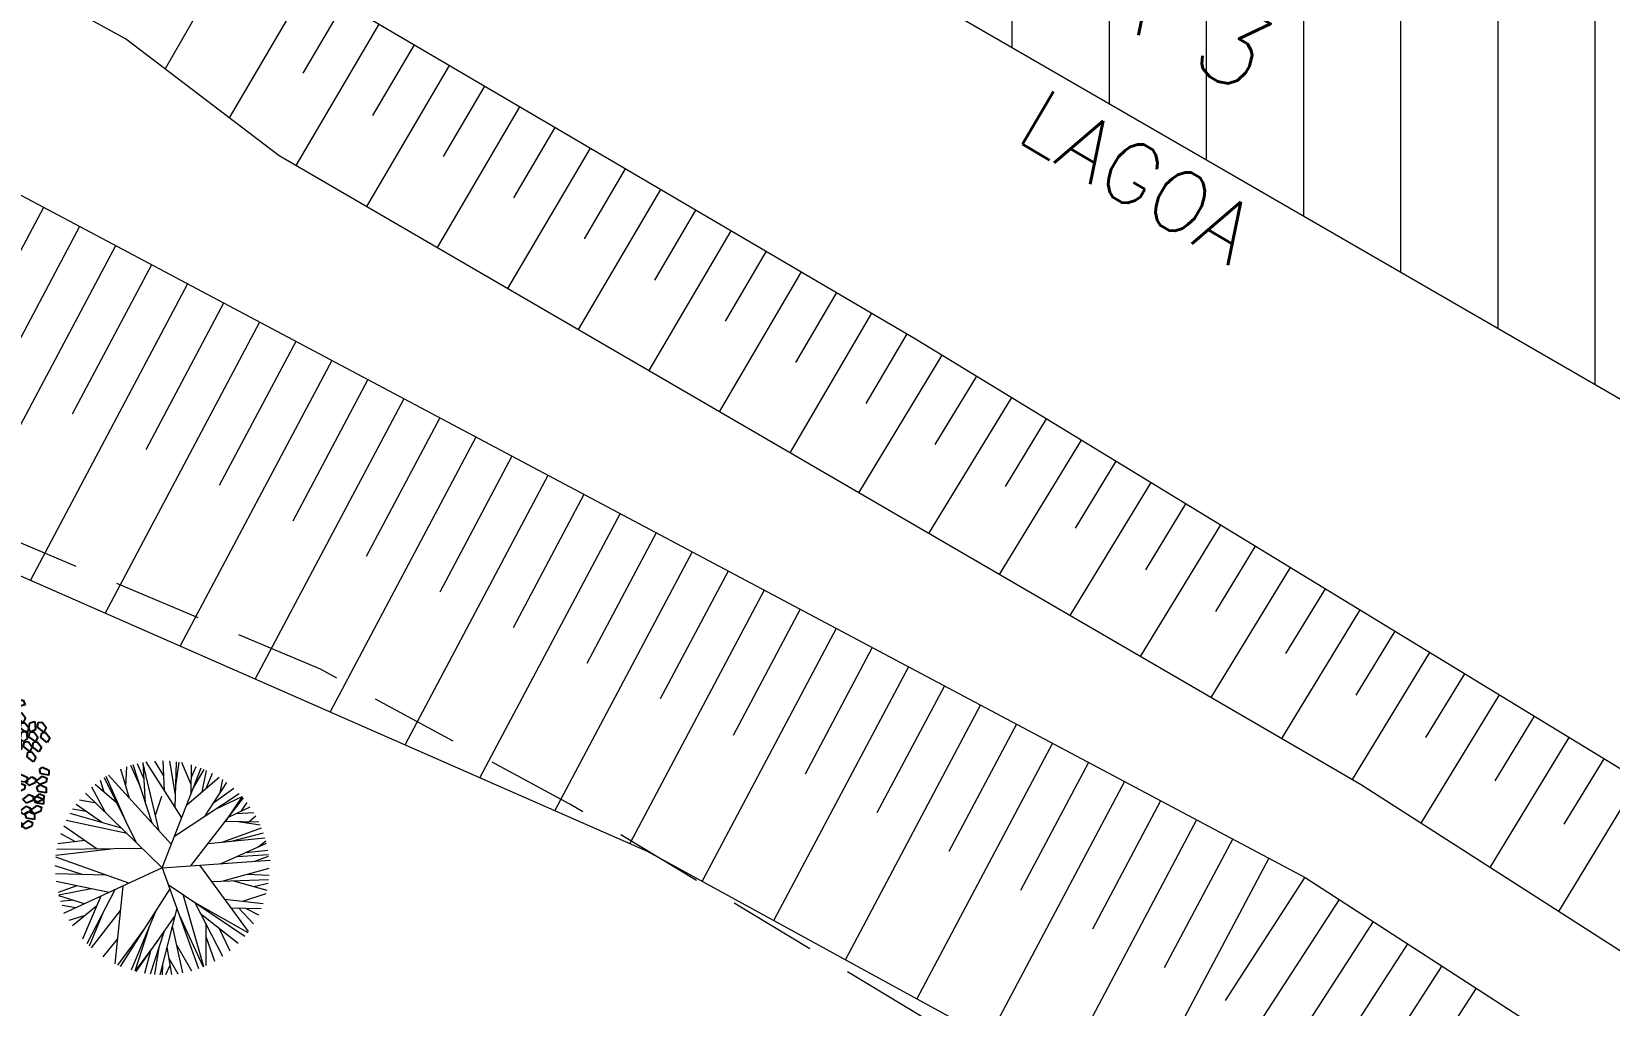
# Model space of a CAD drawing. Header units: millimetres. Extents: x 997 to 4249, y 599 to 1440.
# Drawn here: x 1271.1 to 1327.8, y 962.4 to 997.4 of the extents above; entities that cross this region are included whole.
import ezdxf

# ---------------------------------------------------------------- set-up
doc = ezdxf.new("R2010")
doc.units = ezdxf.units.MM
doc.linetypes.add('Continuo', pattern=[0])
doc.linetypes.add('DASHED', pattern=[19.05, 12.7, -6.35])
doc.layers.add('cercas existentes', color=18, linetype='Continuous')
doc.layers.add('taludes', color=9, linetype='Continuous')
doc.styles.add('1mm', font='romans.shx', dxfattribs={"height": 2})

# ---------------------------------------------------------------- blocks, each defined once
blk = doc.blocks.new('L', base_point=(1.368, 0.591))
at = {"linetype": 'Continuo'}
for p, q in [((1.281, 0.65), (1.312, 0.675)), ((1.294, 0.6), (1.281, 0.65)), ((1.312, 0.675), (1.342, 0.621)), ((1.342, 0.621), (1.322, 0.591)), ((1.275, 0.567), (1.306, 0.592)), ((1.288, 0.517), (1.275, 0.567)), ((1.317, 0.508), (1.288, 0.517)), ((1.322, 0.591), (1.294, 0.6)), ((1.306, 0.592), (1.336, 0.538)), ((1.336, 0.538), (1.317, 0.508)), ((1.337, 0.489), (1.356, 0.548)), ((1.376, 0.484), (1.337, 0.489)), ((1.356, 0.548), (1.391, 0.554)), ((1.404, 0.527), (1.376, 0.484)), ((1.391, 0.554), (1.404, 0.527))]:
    blk.add_line(p, q, dxfattribs=at)
blk = doc.blocks.new('TREEY')
at = {"linetype": 'Continuo'}
for p, q in [((0.0553, 0.0682), (0.0588, 0.0785)), ((-0.0815, 0.0269), (-0.0981, 0.0382)), ((-0.0815, 0.0372), (-0.0972, 0.0466)), ((-0.0376, 0.0316), (-0.0815, 0.0372)), ((0.0298, 0.0297), (0.0386, 0.0504)), ((0.0386, 0.0504), (0.0465, 0.0626)), ((0.0404, 0.025), (0.0482, 0.0475)), ((0.0465, 0.0626), (0.0553, 0.0682)), ((0.0482, 0.0475), (0.0614, 0.0635)), ((0.0614, 0.0635), (0.0763, 0.0682)), ((-0.0385, 0.0194), (-0.0815, 0.0269)), ((-0.0148, 0.0072), (-0.0385, 0.0194)), ((-0.0087, 0.0156), (-0.0376, 0.0316)), ((-0.0087, -0.0069), (-0.0148, 0.0072)), ((0.0009, 0.0034), (-0.0087, 0.0156)), ((0.0009, 0.0034), (0.0298, 0.0297)), ((0.0097, -0.0088), (0.0263, 0.01)), ((0.0263, 0.01), (0.0404, 0.025)), ((-0.0166, -0.0332), (-0.0315, -0.0426)), ((-0.0087, -0.0069), (-0.0166, -0.0332)), ((0.0097, -0.0088), (-0.007, -0.0416)), ((-0.0315, -0.0426), (-0.0438, -0.0726)), ((-0.0219, -0.0482), (-0.0332, -0.0773)), ((-0.007, -0.0416), (-0.0219, -0.0482)), ((-0.0332, -0.0773), (-0.0262, -0.0923))]:
    blk.add_line(p, q, dxfattribs=at)
at = {"linetype": 'Continuo', "xscale": 0.3048, "yscale": 0.3048, "zscale": 0.3048}
for p, rotation in [((-0.0735, 0.1414), 295.0165150851705), ((-0.0508, 0.1226), 295.0165150851705), ((0.0149, 0.1414), 190.1248425347958), ((0.0561, 0.1367), 190.1248425347958), ((0.0833, 0.1311), 190.1248425347958), ((0.1192, 0.1114), 190.1248425347958), ((-0.1322, 0.0851), 347.8021081598379), ((-0.0946, 0.0926), 295.0165150851705), ((-0.0271, 0.1104), 295.0165150851705), ((0.0333, 0.0917), 190.1248425347958), ((0.0658, 0.0748), 190.1248425347958), ((-0.0867, 0.0429), 295.0165150851705), ((-0.0367, 0.0654), 295.0165150851705), ((0.1104, 0.0532), 190.1248425347958), ((0.1297, 0.0719), 190.1248425347958), ((-0.1463, 0.0335), 347.8021081598379), ((-0.1147, 0.0382), 347.8021081598379), ((0.0745, 0.0241), 190.1248425347958), ((0.1227, 0.0006), 190.1248425347958), ((0.156, 0.0081), 190.1248425347958), ((0.078, -0.0332), 190.1248425347958), ((0.1183, -0.0351), 190.1248425347958), ((-0.0122, -0.0933), 66.16076666471405), ((-0.0034, -0.1224), 66.16076666471405), ((0.0482, -0.1036), 66.16076666471405), ((-0.0473, -0.143), 66.16076666471405), ((0.0596, -0.1355), 66.16076666471405)]:
    blk.add_blockref('L', p, dxfattribs=dict(at, rotation=rotation))
for p in [(-0.141, -0.0341), (-0.1069, -0.0566), (-0.0867, -0.0482), (-0.0464, -0.0576), (-0.1253, -0.0914), (-0.0893, -0.1167), (-0.0692, -0.1055), (-0.0473, -0.1073)]:
    blk.add_blockref('L', p, dxfattribs=at)
blk = doc.blocks.new('gtfoods1')
at = {"layer": 'taludes', "lineweight": 5}
h = blk.add_hatch(dxfattribs=at)
h.set_pattern_fill('ANSI31', color=256, scale=0.75, angle=45, style=0)
h.set_pattern_definition([(90, (-527604.815, -10865515.9044), (-3.4925, 7e-16), [])])
h.paths.add_polyline_path([(-592.193, 320.967, -0.787757), (-589.074, 320.216, -0.144834), (-589.34, 319.318), (-560.489, 302.645), (-534.635, 346.845), (-620.692, 396.996), (-647.199, 352.754)])
h.paths.add_polyline_path([(-644.649, 353.775), (-604.915, 330.539), (-602.832, 334.1), (-642.567, 357.336)], flags=24)
for p, q in [((-645.904, 339.744, -152.544), (-648.53, 335.168, -152.544)), ((-643.374, 338.26, -152.544), (-646.22, 333.409, -152.544)), ((-642.109, 337.518, -152.544), (-643.577, 335.015, -152.544)), ((-640.844, 336.775, -152.544), (-643.825, 331.694, -152.544)), ((-639.579, 336.033, -152.544), (-641.068, 333.495, -152.544)), ((-638.314, 335.291, -152.544), (-641.289, 330.22, -152.544)), ((-637.049, 334.549, -152.544), (-638.535, 332.016, -152.544)), ((-635.784, 333.806, -152.544), (-638.753, 328.746, -152.544)), ((-634.519, 333.064, -152.544), (-636.002, 330.536, -152.544)), ((-633.254, 332.322, -152.544), (-636.217, 327.271, -152.544)), ((-631.989, 331.58, -152.544), (-633.469, 329.057, -152.544)), ((-630.724, 330.838, -152.544), (-633.681, 325.797, -152.544)), ((-652.903, 330.19, -152.544), (-658.759, 319.161, -152.544)), ((-629.459, 330.095, -152.544), (-630.936, 327.578, -152.544)), ((-651.608, 329.502, -152.544), (-654.51, 324.036, -152.544)), ((-628.194, 329.353, -152.544), (-631.145, 324.323, -152.544)), ((-650.313, 328.814, -152.544), (-656.065, 317.979, -152.544)), ((-626.929, 328.611, -152.544), (-628.403, 326.098, -152.544)), ((-649.017, 328.127, -152.544), (-651.868, 322.757, -152.544)), ((-625.664, 327.869, -152.544), (-628.609, 322.849, -152.544)), ((-647.722, 327.439, -152.544), (-653.372, 316.796, -152.544)), ((-646.426, 326.751, -152.544), (-649.226, 321.478, -152.544)), ((-624.399, 327.127, -152.544), (-625.87, 324.619, -152.544)), ((-623.134, 326.384, -152.544), (-626.073, 321.375, -152.544)), ((-645.131, 326.063, -152.544), (-650.678, 315.614, -152.544)), ((-621.869, 325.642, -152.544), (-623.337, 323.14, -152.544)), ((-643.835, 325.376, -152.544), (-646.584, 320.199, -152.544)), ((-642.54, 324.688, -152.544), (-647.985, 314.432, -152.544)), ((-620.613, 324.884, -152.544), (-623.6, 319.937, -152.544)), ((-641.245, 324, -152.544), (-643.941, 318.92, -152.544)), ((-619.361, 324.121, -152.544), (-620.857, 321.666, -152.544)), ((-639.949, 323.312, -152.544), (-645.292, 313.249, -152.544)), ((-618.109, 323.357, -152.544), (-621.085, 318.475, -152.544)), ((-638.654, 322.625, -152.544), (-641.299, 317.641, -152.544)), ((-616.856, 322.594, -152.544), (-618.336, 320.166, -152.544)), ((-637.358, 321.937, -152.544), (-642.598, 312.067, -152.544)), ((-615.604, 321.831, -152.544), (-618.548, 317, -152.544)), ((-636.063, 321.249, -152.544), (-638.657, 316.362, -152.544)), ((-614.352, 321.067, -152.544), (-615.816, 318.665, -152.544)), ((-634.767, 320.561, -152.544), (-639.905, 310.884, -152.544)), ((-613.099, 320.304, -152.544), (-616.012, 315.526, -152.544)), ((-633.472, 319.874, -152.544), (-636.015, 315.083, -152.544)), ((-611.847, 319.541, -152.544), (-613.295, 317.165, -152.544)), ((-632.177, 319.186, -152.544), (-637.212, 309.702, -152.544)), ((-610.594, 318.777, -152.544), (-613.475, 314.051, -152.544)), ((-630.881, 318.498, -152.544), (-633.373, 313.805, -152.544)), ((-629.586, 317.81, -152.544), (-634.518, 308.52, -152.544)), ((-609.342, 318.014, -152.544), (-610.775, 315.664, -152.544)), ((-628.29, 317.123, -152.544), (-630.731, 312.526, -152.544)), ((-608.09, 317.25, -152.544), (-610.939, 312.577, -152.544)), ((-606.837, 316.487, -152.544), (-608.254, 314.163, -152.544)), ((-626.995, 316.435, -152.544), (-631.825, 307.337, -152.544)), ((-625.699, 315.747, -152.544), (-628.105, 311.217, -152.544)), ((-605.585, 315.724, -152.544), (-608.402, 311.102, -152.544)), ((-624.404, 315.06, -152.544), (-629.224, 305.981, -152.544)), ((-604.333, 314.96, -152.544), (-605.733, 312.663, -152.544)), ((-623.109, 314.372, -152.544), (-625.523, 309.824, -152.544)), ((-621.813, 313.684, -152.544), (-626.651, 304.572, -152.544)), ((-603.08, 314.197, -152.544), (-605.866, 309.628, -152.544)), ((-601.828, 313.434, -152.544), (-603.225, 311.141, -152.544)), ((-620.518, 312.996, -152.544), (-622.941, 308.432, -152.544)), ((-600.576, 312.67, -152.544), (-603.387, 308.058, -152.544)), ((-619.222, 312.309, -152.544), (-624.077, 303.164, -152.544)), ((-617.927, 311.621, -152.544), (-620.359, 307.04, -152.544)), ((-599.323, 311.907, -152.544), (-600.738, 309.587, -152.544)), ((-616.631, 310.933, -152.544), (-621.504, 301.755, -152.544)), ((-598.071, 311.144, -152.544), (-600.917, 306.475, -152.544)), ((-615.336, 310.245, -152.544), (-617.777, 305.648, -152.544)), ((-596.819, 310.38, -152.544), (-598.25, 308.032, -152.544)), ((-614.041, 309.558, -152.544), (-618.931, 300.346, -152.544)), ((-595.566, 309.617, -152.544), (-598.446, 304.893, -152.544)), ((-612.745, 308.87, -152.544), (-615.195, 304.256, -152.544)), ((-611.45, 308.182, -152.544), (-616.358, 298.937, -152.544)), ((-610.154, 307.494, -152.544), (-612.613, 302.863, -152.544)), ((-608.859, 306.807, -152.544), (-613.785, 297.528, -152.544)), ((-607.564, 306.119, -152.544), (-610.427, 301.688, -152.544)), ((-606.332, 305.323, -152.544), (-612.008, 296.555, -152.544)), ((-605.101, 304.526, -152.544), (-607.909, 300.187, -152.544)), ((-603.869, 303.729, -152.544), (-609.428, 295.142, -152.544)), ((-602.638, 302.932, -152.544), (-605.388, 298.684, -152.544)), ((-601.407, 302.135, -152.544), (-606.848, 293.729, -152.544))]:
    blk.add_line(p, q, dxfattribs=at)
at = {"layer": 'taludes', "lineweight": 5, "extrusion": (-0.01642, -0.01246, 0.999788)}
for p, q in [((-649.233, 308.788, 12.094), (-649.322, 310.242, 12.111)), ((-647.929, 308.257, 12.109), (-649.212, 310.261, 12.113)), ((-648.572, 309.764, 12.117), (-648.902, 310.295, 12.118)), ((-648.548, 309.224, 12.111), (-648.596, 310.304, 12.124)), ((-648.154, 309.078, 12.116), (-648.353, 310.294, 12.127)), ((-648.168, 308.63, 12.11), (-648.117, 310.27, 12.131)), ((-648.144, 309.407, 12.12), (-648.027, 310.257, 12.132)), ((-647.588, 309.458, 12.13), (-647.928, 310.24, 12.134)), ((-649.572, 307.375, 12.071), (-650.711, 309.694, 12.081)), ((-649.882, 308.007, 12.074), (-650.647, 309.734, 12.083)), ((-648.303, 307.297, 12.091), (-650.563, 309.785, 12.085)), ((-649.808, 308.953, 12.087), (-650.115, 310.007, 12.095)), ((-649.934, 309.384, 12.09), (-649.904, 310.088, 12.099)), ((-649.437, 309.418, 12.099), (-649.762, 310.135, 12.102)), ((-648.997, 308.06, 12.089), (-649.678, 310.16, 12.104)), ((-649.287, 309.669, 12.104), (-649.521, 310.2, 12.107)), ((-648.739, 307.777, 12.09), (-649.32, 310.207, 12.11)), ((-648.631, 306.457, 12.075), (-647.23, 310.048, 12.143)), ((-647.75, 308.716, 12.118), (-646.59, 309.718, 12.149)), ((-647.595, 309.113, 12.125), (-647.574, 310.156, 12.138)), ((-647.583, 309.717, 12.133), (-647.407, 310.104, 12.141)), ((-647.499, 309.36, 12.13), (-647.123, 309.996, 12.144)), ((-647.197, 309.194, 12.133), (-647.035, 309.958, 12.145)), ((-647.058, 309.314, 12.136), (-646.824, 309.854, 12.147)), ((-648.631, 306.457, 12.075), (-651.385, 309.145, 12.063)), ((-650.67, 308.447, 12.066), (-651.166, 309.352, 12.069)), ((-650.271, 308.799, 12.077), (-651.047, 309.452, 12.073)), ((-650.721, 309.178, 12.075), (-650.85, 309.601, 12.078)), ((-648.185, 307.6, 12.097), (-645.863, 309.128, 12.154)), ((-647.087, 308.323, 12.124), (-646.309, 309.524, 12.151)), ((-646.778, 308.8, 12.135), (-646.057, 309.316, 12.153)), ((-646.546, 309.159, 12.143), (-646.459, 309.632, 12.15)), ((-651.361, 308.477, 12.055), (-651.852, 308.562, 12.048)), ((-650.819, 308.093, 12.059), (-651.729, 308.739, 12.053)), ((-651.009, 308.778, 12.065), (-651.61, 308.893, 12.056)), ((-648.877, 308.352, 12.095), (-648.646, 309.031, 12.107)), ((-647.603, 306.53, 12.093), (-645.716, 308.968, 12.154)), ((-646.719, 308.565, 12.133), (-645.762, 309.02, 12.154)), ((-645.762, 309.02, 12.154), (-646.357, 308.139, 12.133)), ((-646.246, 308.284, 12.137), (-645.473, 308.653, 12.154)), ((-645.785, 308.504, 12.147), (-645.583, 308.803, 12.154)), ((-649.893, 307.689, 12.07), (-652.08, 308.162, 12.04)), ((-650.092, 307.883, 12.069), (-651.942, 308.416, 12.045)), ((-646.357, 308.139, 12.133), (-645.155, 308.105, 12.153)), ((-645.976, 308.413, 12.143), (-645.342, 308.452, 12.154)), ((-645.902, 308.126, 12.141), (-645.11, 308.006, 12.152)), ((-645.565, 308.075, 12.146), (-645.27, 308.328, 12.154)), ((-651.414, 307.435, 12.041), (-652.382, 307.315, 12.024)), ((-651.745, 307.394, 12.036), (-652.277, 307.685, 12.03)), ((-650.976, 307.131, 12.045), (-652.173, 307.96, 12.036)), ((-646.985, 307.329, 12.113), (-644.938, 307.534, 12.149)), ((-646.472, 307.38, 12.122), (-645.063, 307.895, 12.152)), ((-646.137, 307.414, 12.128), (-644.994, 307.711, 12.15)), ((-645.18, 307.209, 12.141), (-644.908, 307.425, 12.148)), ((-649.834, 305.902, 12.048), (-652.459, 306.842, 12.017)), ((-650.369, 307.138, 12.055), (-652.452, 306.903, 12.018)), ((-649.339, 307.148, 12.072), (-652.421, 307.117, 12.021)), ((-646.539, 306.606, 12.111), (-644.887, 307.339, 12.147)), ((-645.942, 306.871, 12.124), (-644.814, 306.933, 12.144)), ((-645.62, 307.014, 12.131), (-644.837, 307.094, 12.145)), ((-645.302, 306.694, 12.133), (-644.807, 306.873, 12.143)), ((-651.511, 306.218, 12.025), (-652.478, 306.527, 12.013)), ((-648.631, 306.457, 12.075), (-652.185, 304.817, 11.996)), ((-648.631, 306.457, 12.075), (-644.756, 306.732, 12.142)), ((-648.631, 306.457, 12.075), (-647.326, 302.838, 12.051)), ((-647.288, 306.553, 12.098), (-645.537, 304.17, 12.097)), ((-646.44, 305.985, 12.105), (-644.784, 306.442, 12.138)), ((-650.663, 306.199, 12.038), (-652.472, 306.24, 12.009)), ((-650.541, 305.576, 12.033), (-652.447, 305.966, 12.006)), ((-651.699, 305.813, 12.017), (-652.374, 305.569, 12.002)), ((-651.186, 305.708, 12.024), (-652.352, 305.48, 12.002)), ((-650.048, 305.803, 12.044), (-650.339, 303.01, 12.004)), ((-648.359, 305.703, 12.07), (-650.14, 302.918, 12.006)), ((-648.416, 305.861, 12.071), (-645.664, 304.008, 12.093)), ((-646.861, 305.972, 12.098), (-644.807, 306.035, 12.133)), ((-646.068, 305.996, 12.111), (-644.868, 305.657, 12.127)), ((-645.566, 306.226, 12.122), (-644.793, 306.198, 12.135)), ((-645.335, 305.789, 12.121), (-644.824, 305.903, 12.131)), ((-651.428, 305.167, 12.013), (-652.344, 305.451, 12.001)), ((-651.847, 305.297, 12.008), (-652.283, 305.248, 12)), ((-650.836, 305.44, 12.026), (-651.499, 303.894, 11.996)), ((-650.334, 305.672, 12.037), (-651.34, 303.726, 11.996)), ((-647.893, 305.509, 12.075), (-647.145, 302.908, 12.055)), ((-647.457, 305.215, 12.079), (-645.56, 304.14, 12.097)), ((-647.457, 305.215, 12.079), (-646.463, 303.279, 12.071)), ((-646.392, 305.333, 12.098), (-645.005, 305.172, 12.119)), ((-645.731, 305.256, 12.108), (-644.895, 305.541, 12.125)), ((-651.733, 305.026, 12.006), (-652.232, 305.104, 11.999)), ((-651.406, 304.739, 12.008), (-651.983, 304.57, 11.996)), ((-650.993, 305.075, 12.019), (-651.862, 304.369, 11.996)), ((-650.751, 304.865, 12.02), (-651.254, 303.644, 11.997)), ((-650.14, 304.926, 12.031), (-651.183, 303.579, 11.997)), ((-648.861, 304.918, 12.052), (-649.75, 302.777, 12.011)), ((-648.179, 304.732, 12.061), (-649.581, 302.729, 12.013)), ((-648.109, 305.009, 12.066), (-648.713, 302.611, 12.026)), ((-648.02, 304.764, 12.064), (-647.165, 302.9, 12.055)), ((-647.255, 304.821, 12.077), (-645.897, 303.75, 12.086)), ((-646.163, 305.022, 12.098), (-645.073, 304.993, 12.115)), ((-645.887, 305.015, 12.102), (-645.353, 304.443, 12.104)), ((-645.642, 305.008, 12.106), (-645.176, 304.764, 12.111)), ((-649.274, 304.273, 12.037), (-650.243, 302.964, 12.005)), ((-649.115, 304.307, 12.04), (-649.622, 302.748, 12.013)), ((-648.561, 304.186, 12.048), (-649.069, 302.635, 12.02)), ((-648.269, 304.373, 12.055), (-647.9, 302.68, 12.04)), ((-647.069, 304.459, 12.076), (-647.066, 302.943, 12.057)), ((-647.068, 303.995, 12.07), (-646.748, 303.102, 12.064)), ((-646.594, 304.3, 12.082), (-646.201, 303.474, 12.078)), ((-650.246, 303.897, 12.017), (-650.771, 303.261, 12)), ((-648.795, 303.851, 12.04), (-649.622, 302.748, 12.013)), ((-649.059, 303.474, 12.031), (-649.272, 302.664, 12.017)), ((-648.753, 303.6, 12.037), (-648.907, 302.62, 12.023)), ((-648.463, 303.602, 12.042), (-648.298, 302.624, 12.033)), ((-648.12, 303.691, 12.049), (-647.576, 302.757, 12.046)), ((-648.622, 302.971, 12.032), (-648.635, 302.61, 12.027)), ((-648.354, 302.954, 12.036), (-648.515, 302.612, 12.029)), ((-648.398, 303.213, 12.038), (-648.066, 302.652, 12.037))]:
    blk.add_line(p, q, dxfattribs=at)
at = {"layer": 'taludes', "linetype": 'DASHED', "lineweight": 5, "ltscale": 0.25}
blk.add_lwpolyline([(-557.583, 273.208), (-574.669, 276.685), (-579.27, 277.739), (-590.467, 283.283), (-609.043, 293.705), (-633.979, 308.749), (-642.946, 313.593), (-655.031, 318.679), (-683.28, 328.822), (-692.83, 331.565), (-706.256, 331.819), (-714.724, 331.489), (-718.22, 332.997), (-720.63, 334.258), (-723.475, 335.985)], dxfattribs=at)
at = {"layer": 'taludes', "lineweight": 5, "elevation": -9.086}
blk.add_lwpolyline([(-560.489, 302.645), (-647.199, 352.754), (-620.692, 396.996), (-534.635, 346.845)], close=True, dxfattribs=at)
at = {"layer": 'taludes', "lineweight": 5}
for points, elevation in [([(-519.373, 332.467), (-519.846, 331.913), (-527.668, 321.47), (-552.462, 292.707, -0.248481), (-564.466, 290.659), (-564.466, 290.659), (-564.466, 290.659), (-621.553, 325.457), (-645.908, 339.746), (-652.928, 343.774), (-657.638, 347.91), (-662.346, 351.469), (-665.627, 353.902), (-672.228, 355.758), (-677.573, 356.853), (-689.095, 358.947), (-694.328, 361.242), (-702.226, 364.541), (-709.657, 368.878), (-719.805, 373.966), (-725.428, 378.543), (-727.578, 380.221), (-728.338, 382.56), (-724.018, 393.949)], -9.614), ([(-550.042, 285.606, -0.188455), (-563.968, 283.741), (-565.169, 284.027), (-567.311, 285.102), (-568.064, 285.43), (-605.565, 309.453), (-644.432, 332.047), (-649.948, 336.248), (-655.461, 339.268), (-659.457, 340.725), (-670.778, 344.217), (-677.509, 347.658), (-681.902, 350.321), (-689.992, 354.109), (-699.895, 357.881), (-708.979, 361.585), (-716.238, 365.47), (-726.895, 372.1)], -14.986), ([(-713.332, 331.318), (-684.754, 336.361), (-655.444, 331.538), (-607.552, 306.113), (-569.394, 281.412), (-563.622, 278.926, 0.124338), (-548.623, 280.928), (-547.913, 281.334), (-525.624, 301.101), (-522.387, 303.744), (-518.897, 305.36), (-515.508, 305.754), (-511.812, 305.788), (-506.53, 304.685), (-503.592, 303.662), (-434.246, 251.746), (-425.865, 242.536), (-425.783, 242.465), (-407.388, 237.098), (-401.392, 233.594)], -152.544)]:
    blk.add_lwpolyline(points, format="xyb", dxfattribs=dict(at, elevation=elevation))
at = {"layer": 'taludes', "lineweight": 5, "elevation": 13.33}
blk.add_lwpolyline([(-713.332, 331.318), (-710.841, 331.221), (-691.321, 330.807), (-663.006, 321.026), (-631.197, 307.062), (-578.354, 278.127), (-564.885, 274.255), (-544.871, 270.452), (-526.339, 286.422), (-506.785, 297.004), (-484.325, 280.822), (-427.732, 234.121), (-394.233, 208.646), (-293.309, 172.951), (-278.688, 167.779), (-255.398, 168.56)], dxfattribs=at)
at = {"layer": 'taludes', "lineweight": 5, "extrusion": (-0.012368, -0.016489, 0.999788), "xscale": 15.39779496363267, "yscale": 15.39779496363267, "zscale": 15.39779496363267, "rotation": 305.071058239371}
blk.add_blockref('TREEY', (-710.387, -144.849, 15.06), dxfattribs=at)
at = {"layer": 'taludes', "lineweight": 5, "style": '1mm'}
for s, height, rotation, p in [('LAGOA FACULTATIVA 3', 2.75, 329.6818, (-644.161, 354.286)), ('LAGOA', 2.1971, 329.5087, (-618.036, 332.654))]:
    blk.add_text(s, height=height, rotation=rotation, dxfattribs=at).set_placement(p)

msp = doc.modelspace()

# ---------------------------------------------------------------- block references
at = {"layer": 'cercas existentes', "color": 1}
msp.add_blockref('gtfoods1', (1924.454, 660.921), dxfattribs=at)

doc.saveas('drawing.dxf')
